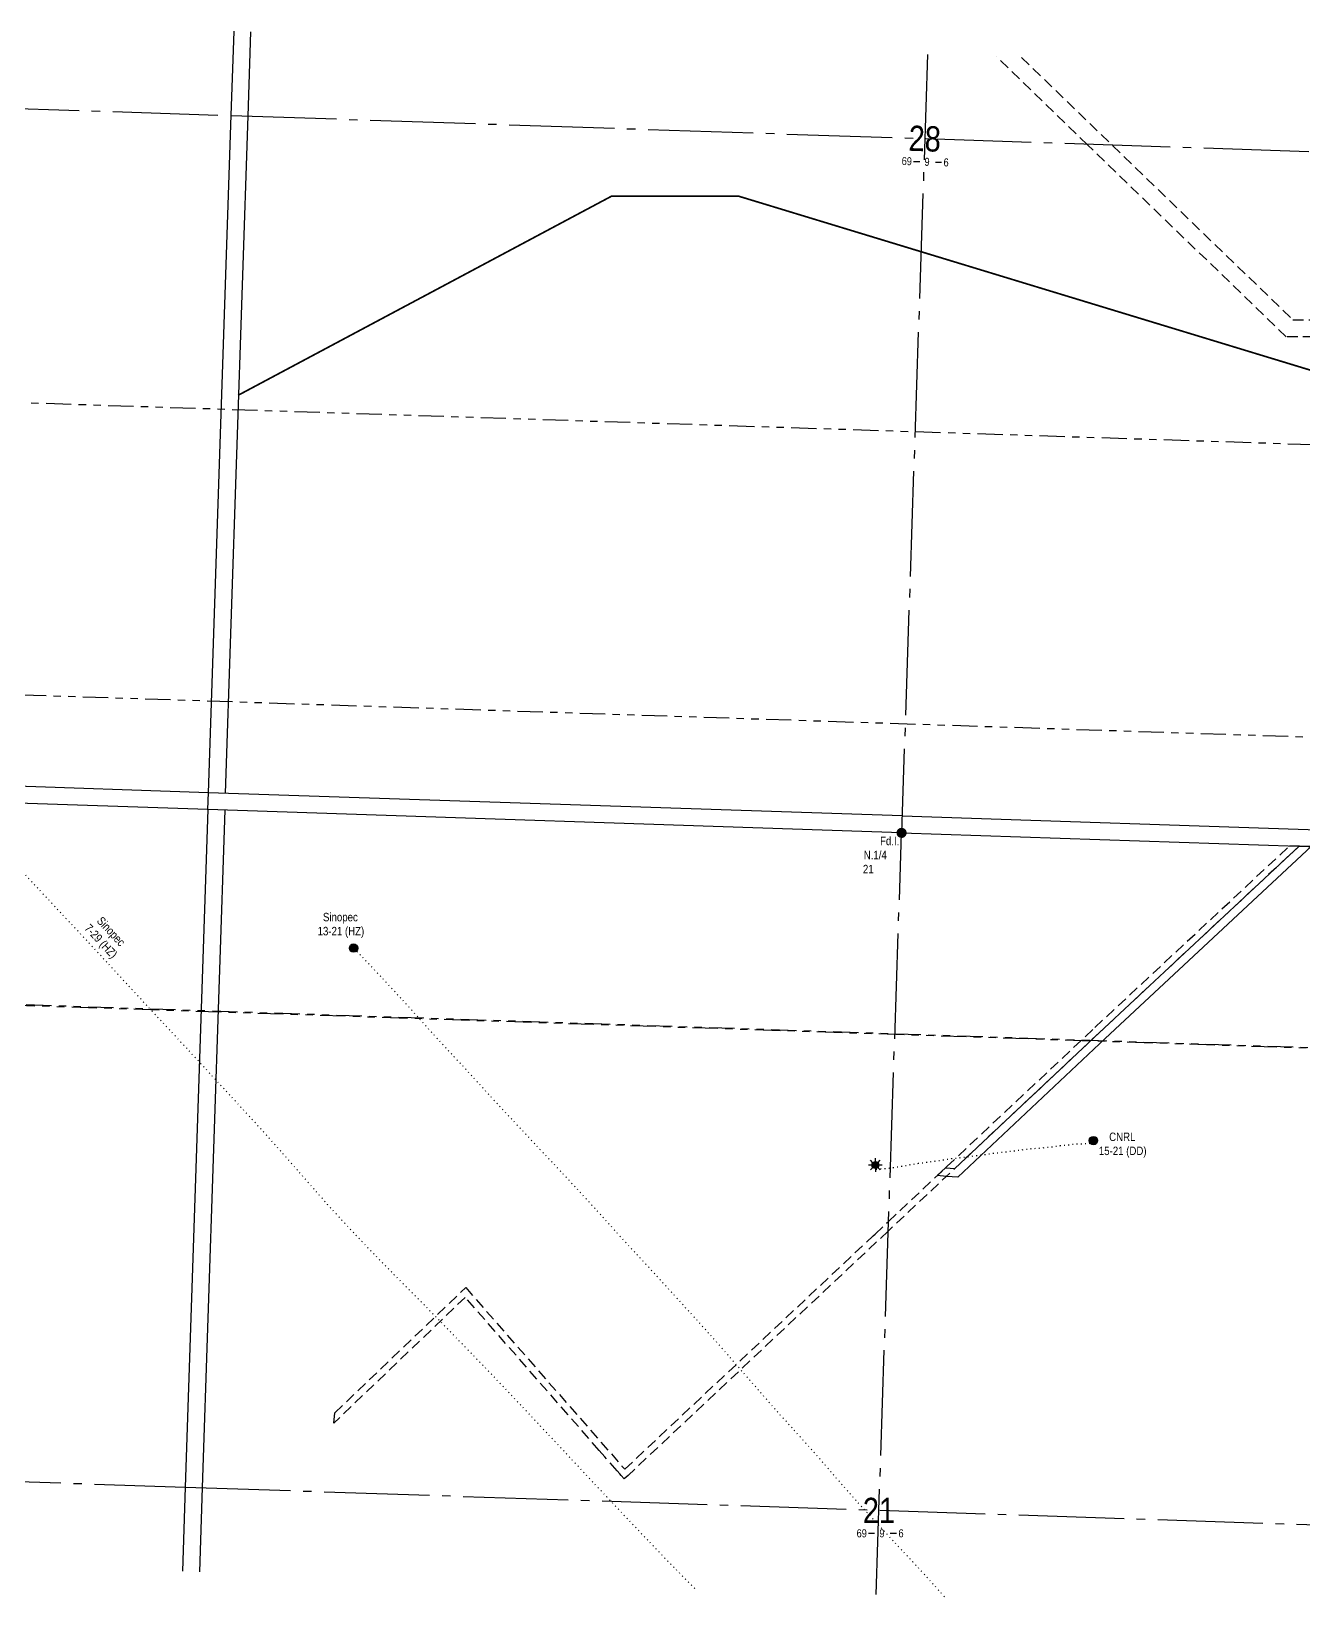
# Model space of a CAD drawing. Extents: x 348646 to 355532, y 6093406 to 6098999.
# Drawn here: x 351206 to 352716, y 6095879 to 6097738 of the extents above; entities that cross this region are included whole.
import ezdxf
from ezdxf.enums import TextEntityAlignment as Align

# ---------------------------------------------------------------- set-up
doc = ezdxf.new("R2010")
doc.units = 0
doc.header["$LTSCALE"] = 5
doc.header["$PDSIZE"] = 0.5
for name, pattern in [('DASHDOT2', [12.7, 6.35, -3.175, 0, -3.175]), ('foc-ACCESSROAD', [3.75, 2.5, -1.25]), ('foc-DOT', [1, 0.2, -0.8]), ('foc-DRILLPATH', [14.75, 6, -1.75, 1.75, -1.75, 1.75, -1.75]), ('foc-QUARTERLINE', [33, 25, -3, 2, -3])]:
    doc.linetypes.add(name, pattern=pattern)
for name, color, linetype in [('10', 1, 'Continuous'), ('9', 3, 'Continuous'), ('AS-DRILL', 8, 'foc-DOT'), ('AS-DRILL-T', 8, 'Continuous'), ('AS-WILDLIFE', 131, 'DASHDOT2'), ('C-AR', 13, 'foc-ACCESSROAD'), ('C-RW', 13, 'Continuous'), ('C-WS-S', 8, 'Continuous'), ('DESCRIPTION', 4, 'Continuous'), ('F-AR', 190, 'foc-ACCESSROAD'), ('L-MON', 1, 'Continuous'), ('L-SEC', 7, 'Continuous'), ('L-SECLBL', 7, 'Continuous'), ('L-SECQ', 8, 'foc-QUARTERLINE'), ('MSPOINT', 7, 'Continuous'), ('P-PDRILLPATH', 12, 'foc-DRILLPATH'), ('POINTNUMBER', 4, 'Continuous')]:
    doc.layers.add(name, color=color, linetype=linetype)
doc.styles.add('100L', font='ARIALN.TTF', dxfattribs={"height": 11})
doc.styles.add('80L', font='ARIALN.TTF', dxfattribs={"height": 10})
doc.styles.add('DESCRIPTION', font='ARIALN.TTF', dxfattribs={"height": 2.5})
doc.styles.add('POINTNUMBER', font='ARIALN.TTF', dxfattribs={"height": 2.5})
doc.styles.add('SIMPLEX', font='ARIALN.TTF')

# ---------------------------------------------------------------- blocks, each defined once
blk = doc.blocks.new('fdia')
at = {"color": 255, "const_width": 1}
blk.add_lwpolyline([(-0.5, 0, 1), (0.5, 0, 1)], format="xyb", close=True, dxfattribs=at)
blk = doc.blocks.new('Fdiaa')
blk.add_blockref('fdia', (0, 0))
blk = doc.blocks.new('fdib')
at = {"color": 1, "const_width": 1.6}
blk.add_lwpolyline([(-0.4, 0, 1), (0.4, 0, 1)], format="xyb", close=True, dxfattribs=at)
at = {"color": 1}
blk.add_circle((0, 0), 0.8, dxfattribs=at)
blk = doc.blocks.new('Fdibb')
blk.add_blockref('fdib', (0, 0))
blk = doc.blocks.new('fdicc')
for name in ['Fdibb', 'Fdiaa']:
    blk.add_blockref(name, (0, 0))
blk = doc.blocks.new('FDI')
blk.add_blockref('fdicc', (0, 0))
blk = doc.blocks.new('L-SECLBL')
at = {"layer": '9', "color": 7}
for p, q in [((-5.1, -27.8), (-12.3, -27.8)), ((20.7, -27.8), (13.5, -27.8))]:
    blk.add_line(p, q, dxfattribs=at)
at = {"layer": '10', "color": 2, "style": 'SIMPLEX'}
blk.add_attdef('SEC', text='', height=30, dxfattribs=at).set_placement((0, 0), align=Align.MIDDLE)
at = {"layer": '10', "color": 5, "style": '80L'}
blk.add_attdef('TWP', text='', height=9.5, dxfattribs=at).set_placement((-14.4, -27.4), align=Align.MIDDLE_RIGHT)
blk.add_attdef('RGE', text='', height=9.5, dxfattribs=at).set_placement((3.6, -27.4), align=Align.MIDDLE_CENTER)
blk.add_attdef('MER', text='', height=9.5, dxfattribs=at).set_placement((23.2, -27.4), align=Align.MIDDLE_LEFT)
blk = doc.blocks.new('BH-Existing')
at = {"layer": 'AS-DRILL-T'}
h = blk.add_hatch(color=256, dxfattribs=at)
h.dxf.hatch_style = 1
edge = h.paths.add_edge_path()
edge.add_arc((0, 0), 0.5, 0, 360)
blk.add_circle((0, 0), 0.5, dxfattribs=at)
blk = doc.blocks.new('GAS')
h = blk.add_hatch(color=255)
h.dxf.hatch_style = 1
edge = h.paths.add_edge_path()
edge.add_arc((0, 0), 0.9, 0, 360)
for p, q in [((-0.81, 0), (-1.62, 0)), ((-0.57, 0.57), (-1.14, 1.14)), ((0, 0.81), (0, 1.62)), ((0.57, 0.57), (1.14, 1.14)), ((1.62, 0), (0.81, 0)), ((-0.57, -0.57), (-1.14, -1.14)), ((0, -0.81), (0, -1.62)), ((1.14, -1.14), (0.57, -0.57))]:
    blk.add_line(p, q)
blk.add_circle((0, 0), 0.8)

msp = doc.modelspace()

# ---------------------------------------------------------------- linework, layer by layer
at = {"layer": 'AS-DRILL', "flags": 128}
for points in [[(351993.088, 6095889.354), (351981.773, 6095900.75), (351968.252, 6095914.351), (351955.001, 6095927.963), (351941.679, 6095941.848), (351928.362, 6095955.892), (351915.104, 6095969.895), (351901.865, 6095983.877), (351888.606, 6095997.859), (351875.388, 6096011.85), (351862.216, 6096026.05), (351849.122, 6096040.177), (351835.946, 6096054.227), (351822.827, 6096068.195), (351809.874, 6096082.048), (351796.619, 6096096.16), (351783.431, 6096110.16), (351770.29, 6096124.079), (351756.982, 6096138.073), (351743.632, 6096152.019), (351730.23, 6096165.916), (351716.871, 6096179.601), (351703.425, 6096193.34), (351690.09, 6096207.145), (351676.774, 6096220.909), (351663.277, 6096234.65), (351649.824, 6096248.188), (351636.319, 6096261.699), (351622.947, 6096275.275), (351609.68, 6096288.997), (351596.463, 6096302.728), (351583.274, 6096316.718), (351570.229, 6096330.824), (351557.278, 6096345.017), (351544.686, 6096359.207), (351532.041, 6096373.61), (351519.371, 6096388.143), (351506.639, 6096402.629), (351493.866, 6096417.106), (351481.001, 6096431.486), (351468.029, 6096445.689), (351454.94, 6096459.966), (351442.045, 6096474.037), (351429.031, 6096488.161), (351415.939, 6096502.358), (351403.004, 6096516.45), (351389.929, 6096530.547), (351376.94, 6096544.52), (351363.757, 6096558.69), (351350.611, 6096572.749), (351337.632, 6096586.733), (351324.761, 6096600.623), (351311.65, 6096614.85), (351298.705, 6096628.943), (351285.65, 6096643.028), (351272.506, 6096657.167), (351259.546, 6096671.1), (351246.398, 6096685.129), (351233.288, 6096699.067), (351220.182, 6096713.124), (351207.193, 6096727.098), (351194.132, 6096741.004), (351180.906, 6096755.085), (351167.798, 6096769.103), (351154.948, 6096783.042), (351142.02, 6096797.324), (351129.047, 6096811.507), (351116.047, 6096825.441), (351102.833, 6096839.552), (351089.774, 6096853.538), (351076.656, 6096867.546), (351063.593, 6096881.392), (351050.324, 6096895.385), (351037.075, 6096909.337), (351023.773, 6096923.241), (351010.473, 6096937.195), (350997.144, 6096950.869), (350983.623, 6096964.46), (350970.241, 6096978.067), (350956.895, 6096991.522), (350943.494, 6097005.129), (350930.068, 6097018.907), (350916.564, 6097032.717), (350903.215, 6097046.392), (350889.72, 6097060.203), (350876.405, 6097073.987), (350863.291, 6097087.835), (350850.073, 6097101.816), (350837.029, 6097115.641), (350824.024, 6097129.745), (350811.004, 6097143.99), (350797.954, 6097158.236), (350784.933, 6097172.461), (350771.87, 6097186.627), (350758.861, 6097200.892), (350745.934, 6097215.243), (350733.002, 6097229.415), (350720.012, 6097243.349), (350707.012, 6097257.313), (350694.041, 6097271.526), (350681.164, 6097285.846), (350668.52, 6097299.969), (350663.915, 6097305.083), (350651.856, 6097318.435)], [(352289.32, 6095879.45), (352277.709, 6095892.524), (352264.789, 6095906.785), (352251.725, 6095920.902), (352245.123, 6095927.972), (352238.552, 6095935.042), (352231.949, 6095942.092), (352225.357, 6095949.142), (352212.314, 6095963.318), (352205.842, 6095970.354), (352199.32, 6095977.412), (352192.789, 6095984.53), (352186.281, 6095991.687), (352179.932, 6095998.859), (352173.587, 6096006.122), (352160.944, 6096020.564), (352154.589, 6096027.857), (352148.264, 6096035.128), (352141.969, 6096042.398), (352135.566, 6096049.713), (352129.168, 6096056.906), (352122.759, 6096064.071), (352109.892, 6096078.4), (352103.374, 6096085.578), (352096.853, 6096092.676), (352090.363, 6096099.793), (352084.006, 6096107.015), (352077.681, 6096114.287), (352071.406, 6096121.537), (352065.102, 6096128.847), (352058.805, 6096136.048), (352052.449, 6096143.3), (352046.143, 6096150.531), (352039.837, 6096157.782), (352033.504, 6096165.104), (352020.841, 6096179.577), (352014.493, 6096186.749), (352008.066, 6096193.964), (351995.179, 6096208.294), (351982.19, 6096222.578), (351975.749, 6096229.673), (351969.269, 6096236.79), (351956.21, 6096251.076), (351949.711, 6096258.213), (351943.231, 6096265.35), (351936.701, 6096272.458), (351930.15, 6096279.547), (351916.964, 6096293.627), (351903.873, 6096307.824), (351897.436, 6096315.039), (351891.046, 6096322.183), (351878.138, 6096336.464), (351865.169, 6096350.737), (351852.184, 6096364.841), (351839.069, 6096378.949), (351825.844, 6096393.04), (351819.2, 6096400.032), (351812.567, 6096407.053), (351799.392, 6096421.153), (351786.179, 6096435.314), (351772.983, 6096449.385), (351759.787, 6096463.446), (351746.746, 6096477.671), (351733.798, 6096491.984), (351720.768, 6096506.219), (351707.584, 6096520.329), (351694.461, 6096534.487), (351681.451, 6096548.732), (351668.503, 6096563.044), (351655.658, 6096577.434), (351642.628, 6096591.689), (351629.555, 6096605.846), (351616.449, 6096619.913), (351603.149, 6096633.867), (351600.508, 6096636.615), (351588.026, 6096649.582)], [(352207.406, 6096392.065), (352207.406, 6096392.065), (352207.441, 6096391.913), (352207.564, 6096390.769), (352207.769, 6096389.401), (352208.177, 6096387.837), (352208.217, 6096387.535), (352208.243, 6096387.394), (352208.309, 6096387.272), (352208.435, 6096387.158), (352208.652, 6096387.081), (352208.981, 6096387.04), (352209.411, 6096387.026), (352209.922, 6096387.059), (352210.525, 6096387.119), (352211.258, 6096387.195), (352212.082, 6096387.318), (352212.958, 6096387.469), (352213.903, 6096387.618), (352214.928, 6096387.754), (352216.102, 6096387.845), (352217.435, 6096387.921), (352218.878, 6096388.003), (352220.413, 6096388.113), (352222.038, 6096388.249), (352223.755, 6096388.423), (352225.574, 6096388.663), (352227.505, 6096388.959), (352229.566, 6096389.271), (352231.766, 6096389.539), (352234.067, 6096389.833), (352236.329, 6096390.148), (352238.783, 6096390.547), (352241.37, 6096391.032), (352244.099, 6096391.542), (352246.927, 6096392.059), (352249.746, 6096392.576), (352252.634, 6096393.091), (352255.602, 6096393.574), (352258.628, 6096394.004), (352261.622, 6096394.405), (352267.544, 6096395.25), (352273.614, 6096396.07), (352279.846, 6096396.935), (352285.981, 6096397.912), (352291.925, 6096398.837), (352297.711, 6096399.546), (352303.786, 6096400.196), (352306.879, 6096400.544), (352309.913, 6096400.914), (352312.967, 6096401.283), (352316.031, 6096401.672), (352319.037, 6096402.083), (352321.953, 6096402.527), (352324.829, 6096402.962), (352327.733, 6096403.346), (352330.696, 6096403.689), (352333.758, 6096404.018), (352336.781, 6096404.358), (352339.746, 6096404.77), (352342.673, 6096405.234), (352345.619, 6096405.677), (352348.575, 6096406.089), (352351.529, 6096406.472), (352354.481, 6096406.805), (352357.433, 6096407.107), (352360.376, 6096407.46), (352363.301, 6096407.854), (352366.285, 6096408.236), (352369.348, 6096408.595), (352375.354, 6096409.287), (352378.299, 6096409.69), (352381.215, 6096410.114), (352384.191, 6096410.546), (352390.216, 6096411.227), (352393.156, 6096411.48), (352396.035, 6096411.695), (352398.913, 6096411.89), (352401.822, 6096412.114), (352404.802, 6096412.376), (352407.744, 6096412.679), (352410.695, 6096412.961), (352413.665, 6096413.233), (352416.547, 6096413.539), (352419.369, 6096413.865), (352422.042, 6096414.207), (352424.616, 6096414.603), (352427.13, 6096414.97), (352429.571, 6096415.279), (352431.91, 6096415.502), (352434.147, 6096415.698), (352436.276, 6096415.928), (352438.406, 6096416.188), (352440.457, 6096416.48), (352442.427, 6096416.755), (352444.334, 6096416.953), (352446.139, 6096417.063), (352447.852, 6096417.126), (352449.444, 6096417.154), (352450.925, 6096417.165), (352452.317, 6096417.199), (352453.639, 6096417.245), (352454.872, 6096417.305), (352455.966, 6096417.409), (352456.9, 6096417.528), (352457.735, 6096417.67), (352459.194, 6096417.912), (352460.348, 6096418.014), (352461.186, 6096417.956), (352461.653, 6096417.851), (352461.84, 6096417.755), (352462.017, 6096417.649), (352462.183, 6096417.543), (352462.28, 6096417.45), (352462.387, 6096417.356), (352462.495, 6096417.283), (352462.725, 6096417.295), (352463.262, 6096417.488), (352463.546, 6096417.588), (352463.891, 6096417.747), (352464.522, 6096418.066), (352465.271, 6096418.332), (352465.412, 6096418.347), (352465.423, 6096418.377), (352465.447, 6096418.506), (352465.527, 6096418.824), (352465.594, 6096419.021), (352466.249, 6096420.981)]]:
    msp.add_lwpolyline(points, dxfattribs=at)
at = {"layer": 'AS-WILDLIFE', "const_width": 2}
msp.add_lwpolyline([(353967.961, 6096858.044), (353369.015, 6097000.65), (352737.029, 6097331.69), (352044.854, 6097542.353), (351894.381, 6097542.353), (351451.092, 6097305.931)], dxfattribs=at)
at = {"layer": 'C-AR'}
msp.add_lwpolyline([(352222.544, 6096313.475), (351913.835, 6096023.492), (351909.365, 6096019.292), (351905.747, 6096023.423), (351904.076, 6096025.298), (351900.799, 6096029.077), (351886.273, 6096045.674), (351879.687, 6096053.197), (351720.639, 6096234.841), (351564.691, 6096085.619), (351565.921, 6096097.865), (351715.363, 6096240.862), (351721.153, 6096246.405), (351906.632, 6096034.555), (351909.925, 6096030.793), (352204.913, 6096307.97), (352207.11, 6096310.034), (352222.924, 6096324.895), (352292.366, 6096390.141), (352468.082, 6096555.253), (352699.514, 6096771.285), (352710.825, 6096770.902), (352473.548, 6096549.415), (352268.883, 6096357.028), (352222.544, 6096313.475)], close=True, dxfattribs=at)
at = {"layer": 'C-RW'}
msp.add_lwpolyline([(352480.383, 6096542.12), (352305.254, 6096377.475), (352291.766, 6096378.538), (352280.922, 6096379.39), (352290.776, 6096388.648), (352301.838, 6096388), (352473.548, 6096549.415), (352710.825, 6096770.903), (352724.975, 6096770.425), (352480.383, 6096542.12)], close=True, dxfattribs=at)
at = {"layer": 'F-AR'}
msp.add_lwpolyline([(352381.054, 6097706.799), (352489.023, 6097602.36), (352703.086, 6097395.304), (352827.508, 6097396.034), (352864.061, 6097370.282), (353062.366, 6097361.633), (353061.709, 6097341.642), (352857.352, 6097350.545), (352821.224, 6097375.997), (352695.044, 6097375.256), (352459.211, 6097603.372), (352351.258, 6097707.795)], dxfattribs=at)
at = {"layer": 'L-SEC'}
for p, q in [((351442.794, 6097638.087), (351446.147, 6097738.028)), ((351462.895, 6097637.413), (351466.248, 6097737.357)), ((351415.815, 6096834.061), (351442.805, 6097638.268)), ((351435.915, 6096833.386), (351462.906, 6097637.593)), ((351415.815, 6096834.061), (350613.556, 6096860.772)), ((351415.14, 6096813.96), (350612.887, 6096840.671)), ((352239.219, 6096806.429), (351415.815, 6096834.061)), ((351415.14, 6096813.96), (351388.146, 6096009.656)), ((351415.14, 6096813.96), (351388.146, 6096009.656)), ((351435.241, 6096813.285), (351408.247, 6096008.981)), ((351435.241, 6096813.285), (351408.247, 6096008.981)), ((352238.544, 6096786.328), (351415.14, 6096813.96)), ((352239.216, 6096806.429), (353043.228, 6096779.546)), ((352238.544, 6096786.328), (353042.556, 6096759.445)), ((351388.22, 6096009.608), (351384.866, 6095909.689)), ((351408.318, 6096009.001), (351404.963, 6095909.017))]:
    msp.add_line(p, q, dxfattribs=at)
at = {"layer": 'L-SEC', "color": 5}
msp.add_line((351415.211, 6096813.979), (351415.885, 6096834.08), dxfattribs=at)
at = {"layer": 'L-SECQ'}
for p, q in [((352208.351, 6095882.157), (352238.544, 6096786.328)), ((351388.22, 6096009.608), (353015.447, 6095955.205))]:
    msp.add_line(p, q, dxfattribs=at)
at = {"layer": 'L-SECQ', "flags": 128}
for points in [[(352269.437, 6097710.531), (352238.463, 6096786.298)], [(349817.929, 6097691.249), (351442.864, 6097638.106)], [(351442.864, 6097638.106), (353069.674, 6097583.771)], [(350620.799, 6096034.887), (351388.22, 6096009.608)]]:
    msp.add_lwpolyline(points, dxfattribs=at)
at = {"layer": 'MSPOINT'}
msp.add_point((351415.14, 6096813.96), dxfattribs=at)
msp.add_point((351415.14, 6096813.96), dxfattribs=at)
at = {"layer": 'P-PDRILLPATH'}
msp.add_line((352924.594, 6096524.313), (350663.716, 6096599.903), dxfattribs=at)
at = {"layer": 'P-PDRILLPATH', "flags": 128}
for points in [[(352948.328, 6097239.865), (349146.577, 6097363.403)], [(349571.51, 6097003.627), (352936.921, 6096893.135)], [(350663.765, 6096599.226), (352924.594, 6096524.313)]]:
    msp.add_lwpolyline(points, dxfattribs=at)

# ---------------------------------------------------------------- block references
at = {"layer": 'AS-DRILL-T', "xscale": 9.99999999999995, "yscale": 9.99999999999995, "zscale": 9.99999999999995}
for p in [(351588.026, 6096649.582), (352466.249, 6096420.981)]:
    msp.add_blockref('BH-Existing', p, dxfattribs=at)
at = {"layer": 'C-WS-S', "color": 5, "xscale": 4.999999999999975, "yscale": 4.999999999999975, "zscale": 4.999999999999975}
msp.add_blockref('GAS', (352207.441, 6096391.913), dxfattribs=at)
at = {"layer": 'L-MON', "xscale": 4.999999999999963, "yscale": 4.999999999999963, "zscale": 4.999999999999963}
msp.add_blockref('FDI', (352238.544, 6096786.328), dxfattribs=at)
at = {"layer": 'L-SECLBL', "rotation": 358.1311549704296}
msp.add_blockref('L-SECLBL', (352266.088, 6097610.611), dxfattribs=at).add_auto_attribs({'SEC': '28', 'TWP': '69', 'RGE': '9', 'MER': '6'})
at = {"layer": 'L-SECLBL', "xscale": 0.99976, "yscale": 0.99976, "zscale": 0.99976}
msp.add_blockref('L-SECLBL', (352211.689, 6095982.11), dxfattribs=at).add_auto_attribs({'SEC': '21', 'TWP': '69', 'RGE': '9', 'MER': '6'})

# ---------------------------------------------------------------- texts
at = {"layer": 'AS-DRILL-T', "insert": (351287.27, 6096690.703), "char_height": 10, "attachment_point": 1, "rotation": 312.908385, "style": '80L'}
msp.add_mtext_dynamic_manual_height_columns('\\pi3.81876;Sinopec\\P\\pi0.31262;7-29 (HZ)', width=48.40832, gutter_width=50, heights=[0], dxfattribs=at)
at = {"layer": 'AS-DRILL-T', "char_height": 10, "attachment_point": 1, "style": '80L'}
for s, width, insert in [('\\pi7.0043;Sinopec\\P\\pi0.66392;13-21 (HZ)', 54.7794, (351544.697, 6096691.361)), ('\\pi12.92517;CNRL\\P\\pi0.66392;15-21 (DD)', 56.04816, (352472.03, 6096430.477))]:
    msp.add_mtext_dynamic_manual_height_columns(s, width=width, gutter_width=50, heights=[0], dxfattribs=dict(at, insert=insert))
at = {"layer": 'DESCRIPTION', "style": 'DESCRIPTION'}
msp.add_text('calc NE20', height=0.15, dxfattribs=at).set_placement((351415.14, 6096813.735))
msp.add_text('calc NE20', height=0.15, dxfattribs=at).set_placement((351415.14, 6096813.735))
at = {"layer": 'L-MON', "insert": (352192.685, 6096781.711), "char_height": 10, "attachment_point": 1, "style": '100L'}
msp.add_mtext_dynamic_manual_height_columns('\\pi20.30464;Fd.I. \\P\\pi0.95266;N.1/4 21', width=41.2869, gutter_width=55, heights=[0], dxfattribs=at)
at = {"layer": 'POINTNUMBER', "style": 'POINTNUMBER'}
msp.add_text('22', height=0.15, dxfattribs=at).set_placement((351415.177, 6096813.998))
msp.add_text('22', height=0.15, dxfattribs=at).set_placement((351415.177, 6096813.998))

doc.saveas('drawing.dxf')
